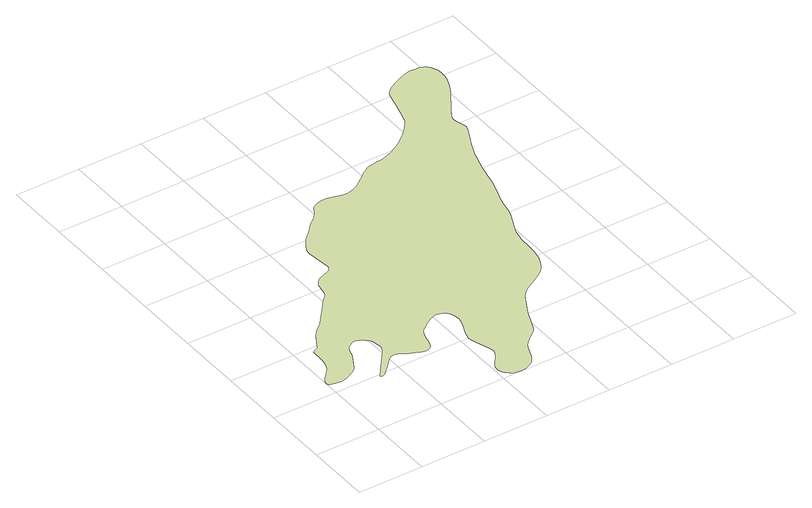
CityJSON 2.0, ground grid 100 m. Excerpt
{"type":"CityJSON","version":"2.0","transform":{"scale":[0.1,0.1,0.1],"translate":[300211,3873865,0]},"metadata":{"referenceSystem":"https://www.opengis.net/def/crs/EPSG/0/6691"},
"CityObjects":{
"landuse1":{"type":"LandUse","attributes":{"class":"203","LandUseDetailAttribute.prefecture":"22","LandUseDetailAttribute.city":"22203","LandUseDetailAttribute.surveyYear":2015},"geometry":[{"type":"MultiSurface","lod":"1","boundaries":[[[0,1,2,3,4,5,6,7,8,9,10,11,12,13,14,15,16,17,18,19,20,21,22,23,24,25,26,27,28,29,30,31,32,33,34,35,36,37,38,39,40,41,42,43,44,45,46,47,48,49,50,51,52,53,54,55,56,57,58,59,60,61,62,63,64,65,66,67,68,69,70,71,72,73,74,75,76,77,78,79,80,81,82,83,84,85,86,87,88,89,90,91,92,93,94,95,96,97,98,99,100,101,102,103,104,105,106,107,108,109,110,111,112,113,114,115,116,117,118,119,120,121,122,123,124,125,126,127,128,129,130,131,132,133,134,135,136,137,138,139,140,141,142,143,144,145,146,147,148,149,150,151,152,153,154,155,156,157,158,159,160,161,162,163,164,165,166,167,168,169,170,171,172,173,174,175,176,177,178,179,180,181,182,183,184,185,186,187,188,189,190,191,192,193,194,195,196,197,198,199,200,201,202,203,204,205,206,207,208,209,210,211,212,213,214,215,216,217,218,219,220,221,222,223,224,225,226,227,228,229,230,231,232,233,234,235,236,237,238,239,240,241,242,243,244,245,246,247,248,249,250,251,252,253,254,255,256,257,258,259,260,261,262,263,264,265,266,267,268,269,270,271,272,273,274,275,276,277]]]}]}
},
"vertices":[
[3076,4812,0],[2944,4709,0],[2812,4615,0],[2742,4580,0],[2679,4560,0],[2625,4555,0],[2557,4561,0],[2498,4575,0],[2394,4606,0],[2337,4616,0],[2275,4616,0],[2196,4599,0],[2138,4579,0],[2103,4557,0],[2077,4532,0],[2007,4428,0],[1963,4370,0],[1930,4337,0],[1833,4258,0],[1729,4149,0],[1636,4058,0],[1603,4028,0],[1503,3893,0],[1475,3837,0],[1460,3780,0],[1457,3724,0],[1490,3362,0],[1479,3318,0],[1464,3296,0],[1438,3274,0],[1406,3258,0],[1284,3215,0],[1229,3185,0],[1195,3150,0],[1158,3090,0],[1131,2977,0],[1119,2903,0],[1107,2870,0],[1090,2844,0],[1025,2781,0],[876,2604,0],[692,2380,0],[662,2346,0],[597,2298,0],[548,2256,0],[479,2171,0],[388,2007,0],[355,1956,0],[334,1938,0],[288,1919,0],[274,1913,0],[256,1899,0],[257,1869,0],[255,1710,0],[255,1684,0],[245,1631,0],[226,1568,0],[201,1509,0],[141,1425,0],[54,1334,0],[17,1287,0],[8,1253,0],[7,1229,0],[17,1205,0],[40,1188,0],[97,1177,0],[204,1161,0],[286,1179,0],[349,1204,0],[414,1241,0],[467,1276,0],[502,1317,0],[540,1379,0],[616,1515,0],[641,1567,0],[661,1633,0],[684,1689,0],[706,1725,0],[740,1752,0],[803,1790,0],[821,1796,0],[849,1795,0],[895,1785,0],[951,1756,0],[988,1723,0],[1023,1679,0],[1040,1642,0],[1055,1572,0],[1060,1529,0],[1059,1490,0],[1048,1452,0],[1034,1422,0],[1012,1389,0],[682,971,0],[715,950,0],[729,952,0],[750,965,0],[800,1008,0],[864,1075,0],[986,1199,0],[1018,1227,0],[1049,1242,0],[1082,1253,0],[1118,1254,0],[1159,1245,0],[1196,1227,0],[1256,1184,0],[1287,1167,0],[1377,1127,0],[1436,1100,0],[1472,1088,0],[1499,1085,0],[1532,1086,0],[1556,1095,0],[1599,1127,0],[1625,1170,0],[1653,1269,0],[1667,1326,0],[1690,1405,0],[1709,1444,0],[1735,1481,0],[1770,1511,0],[1870,1585,0],[1960,1640,0],[2028,1666,0],[2069,1670,0],[2107,1667,0],[2137,1656,0],[2183,1631,0],[2210,1605,0],[2230,1575,0],[2251,1528,0],[2259,1485,0],[2266,1420,0],[2263,1387,0],[2251,1348,0],[2199,1218,0],[2181,1173,0],[2148,1098,0],[2138,1061,0],[2129,1019,0],[2126,988,0],[2130,961,0],[2152,883,0],[2228,654,0],[2238,602,0],[2237,574,0],[2227,529,0],[2203,488,0],[2083,329,0],[2066,304,0],[2057,282,0],[2048,239,0],[2048,200,0],[2056,164,0],[2070,132,0],[2095,97,0],[2137,56,0],[2180,22,0],[2232,11,0],[2301,9,0],[2368,19,0],[2449,55,0],[2490,81,0],[2517,105,0],[2549,145,0],[2574,187,0],[2622,306,0],[2653,383,0],[2679,429,0],[2718,475,0],[2765,519,0],[2816,560,0],[2885,612,0],[2923,648,0],[2946,682,0],[2974,741,0],[3036,893,0],[3082,1007,0],[3191,1216,0],[3230,1282,0],[3268,1342,0],[3301,1386,0],[3330,1416,0],[3373,1452,0],[3458,1503,0],[3572,1571,0],[3664,1625,0],[3717,1665,0],[3755,1696,0],[3786,1730,0],[3806,1761,0],[3842,1824,0],[3871,1889,0],[3894,1948,0],[3908,2007,0],[3922,2092,0],[3933,2212,0],[3944,2418,0],[3955,2492,0],[3969,2561,0],[3983,2611,0],[4007,2668,0],[4070,2806,0],[4130,2942,0],[4156,3016,0],[4176,3094,0],[4195,3206,0],[4210,3270,0],[4224,3319,0],[4265,3443,0],[4310,3577,0],[4334,3643,0],[4339,3660,0],[4354,3729,0],[4357,3747,0],[4358,3746,0],[4375,3846,0],[4386,3897,0],[4414,4018,0],[4479,4242,0],[4513,4348,0],[4596,4538,0],[4649,4643,0],[4729,4799,0],[4751,4855,0],[4753,4882,0],[4754,4900,0],[4737,4969,0],[4711,5048,0],[4706,5097,0],[4708,5122,0],[4714,5153,0],[4736,5201,0],[4788,5286,0],[4854,5381,0],[4964,5552,0],[5020,5636,0],[5079,5743,0],[5091,5768,0],[5138,5890,0],[5156,5954,0],[5164,6046,0],[5159,6114,0],[5138,6175,0],[5109,6227,0],[5076,6260,0],[5044,6282,0],[4996,6304,0],[4917,6315,0],[4839,6316,0],[4773,6305,0],[4628,6251,0],[4524,6200,0],[4462,6169,0],[4402,6128,0],[4362,6091,0],[4339,6062,0],[4320,6021,0],[4267,5825,0],[4217,5635,0],[4178,5490,0],[4159,5446,0],[4136,5409,0],[4059,5309,0],[3975,5226,0],[3827,5099,0],[3743,5041,0],[3677,5003,0],[3612,4970,0],[3523,4936,0],[3442,4917,0],[3397,4910,0],[3330,4905,0],[3249,4892,0],[3196,4878,0],[3150,4857,0],[3139,4850,0]
]}
